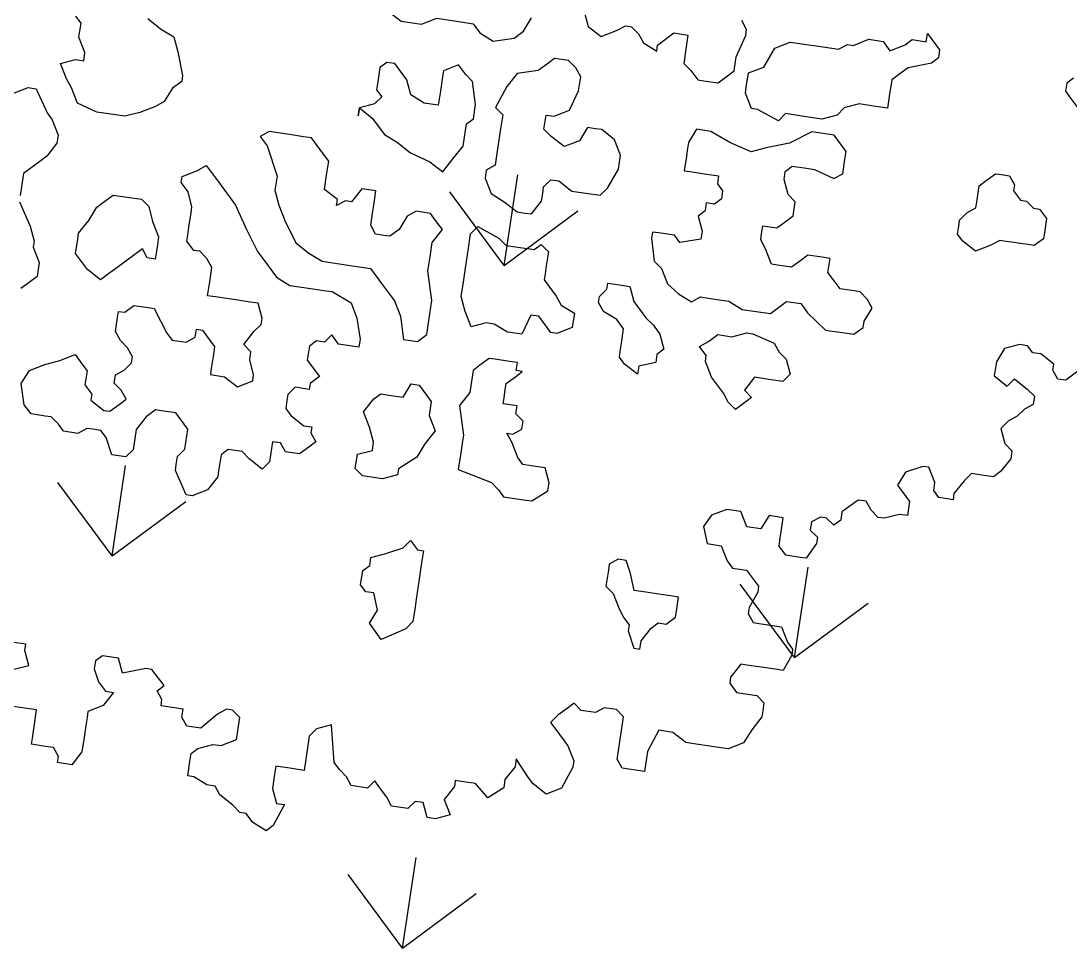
# Model space of a CAD drawing. Header units: millimetres. Extents: x 338 to 506, y 179 to 335.
# Drawn here: x 369.882 to 374.255, y 226.061 to 229.921 of the extents above; entities that cross this region are included whole.
import ezdxf

# ---------------------------------------------------------------- set-up
doc = ezdxf.new("R2010")
doc.units = ezdxf.units.MM
for name, color, linetype in [('ANDEN', 251, 'Continuous'), ('ARBOL-TOP', 3, 'Continuous'), ('MUROS', 32, 'Continuous')]:
    doc.layers.add(name, color=color, linetype=linetype)

# ---------------------------------------------------------------- blocks, each defined once
blk = doc.blocks.new('*X961')
at = {"color": 0}
for p, q in [((42.097, 122.0172), (42.3665, 122.2867)), ((42.097, 122.0172), (42.3665, 121.7478)), ((42.097, 122.0172), (42.478, 122.0172)), ((40.6602, 120.5804), (40.9296, 120.8498)), ((43.5339, 120.5804), (43.8033, 120.8498)), ((40.6602, 120.5804), (40.9296, 120.311)), ((40.6602, 120.5804), (41.0412, 120.5804)), ((43.5339, 120.5804), (43.8033, 120.311)), ((43.5339, 120.5804), (43.9149, 120.5804)), ((42.097, 119.1436), (42.3665, 119.413)), ((42.097, 119.1436), (42.3665, 118.8742)), ((42.097, 119.1436), (42.478, 119.1436))]:
    blk.add_line(p, q, dxfattribs=at)
blk = doc.blocks.new('ARBOLITO')
at = {"linetype": 'ByBlock'}
for points in [[(463.2811, 69.0924), (463.2749, 69.0862), (463.2749, 69.0779), (463.2811, 69.0717), (463.2894, 69.0633)], [(463.333, 68.8015), (463.3185, 68.787), (463.3102, 68.787), (463.3039, 68.7953), (463.3039, 68.8015), (463.2894, 68.8098), (463.2811, 68.8098), (463.2749, 68.8161), (463.2665, 68.8161), (463.252, 68.8098), (463.2458, 68.7953), (463.2458, 68.7808), (463.2603, 68.7724), (463.2665, 68.7808), (463.2811, 68.7724), (463.2894, 68.7662), (463.2894, 68.7579), (463.2811, 68.7517), (463.2749, 68.7434), (463.2665, 68.7371), (463.2603, 68.7288), (463.2665, 68.7143), (463.2749, 68.708), (463.2749, 68.6997), (463.2665, 68.6852), (463.2603, 68.6789), (463.2458, 68.6789), (463.2375, 68.6789), (463.2312, 68.6706), (463.2229, 68.6561), (463.2229, 68.6498), (463.2167, 68.6498), (463.2084, 68.6498), (463.2021, 68.6561), (463.2021, 68.6644), (463.1938, 68.6789), (463.1876, 68.6789), (463.171, 68.6706), (463.1647, 68.6561), (463.1793, 68.6415), (463.1793, 68.627), (463.171, 68.627), (463.1564, 68.6208), (463.1502, 68.6208), (463.1419, 68.627), (463.1356, 68.6353), (463.1273, 68.6353), (463.1128, 68.6208), (463.1128, 68.6124), (463.1065, 68.6062), (463.0982, 68.6124), (463.092, 68.6124), (463.0837, 68.6062), (463.0837, 68.5979), (463.092, 68.5917), (463.092, 68.5854), (463.0837, 68.5688), (463.0775, 68.5688), (463.0629, 68.5688), (463.0546, 68.5771), (463.0546, 68.5854), (463.0546, 68.5917), (463.0546, 68.6062), (463.0401, 68.6062), (463.0338, 68.5917), (463.0193, 68.5917), (463.011, 68.6062), (462.9964, 68.6062), (462.9819, 68.5979), (462.9756, 68.5854), (462.9819, 68.5688), (462.9902, 68.5688), (462.9964, 68.5688), (463.0047, 68.5543), (463.011, 68.548), (463.0255, 68.548), (463.0338, 68.5397), (463.0401, 68.5335), (463.0401, 68.5273), (463.0338, 68.5106), (463.0338, 68.5044), (463.0401, 68.4961), (463.0484, 68.4961), (463.0691, 68.4961), (463.0775, 68.4815), (463.0837, 68.4753), (463.0837, 68.4691), (463.0775, 68.4524), (463.0691, 68.4524), (463.0546, 68.4524), (463.0401, 68.4524), (463.0338, 68.4524), (463.0255, 68.4379), (463.0255, 68.4317), (463.0338, 68.4234), (463.0546, 68.4234), (463.0629, 68.4171), (463.0629, 68.4088), (463.0629, 68.4026), (463.0546, 68.388), (463.0484, 68.3735), (463.0338, 68.3652), (463.0193, 68.3652), (462.9964, 68.3652), (462.9902, 68.3652), (462.9756, 68.3735), (462.9673, 68.3735), (462.9611, 68.3735), (462.9528, 68.3506), (462.9528, 68.3299), (462.9299, 68.3299), (462.9237, 68.3382), (462.9237, 68.3444), (462.9237, 68.3589), (462.9237, 68.3652), (462.9237, 68.3818), (462.9154, 68.388), (462.9029, 68.388), (462.8946, 68.3818), (462.8801, 68.3818), (462.8717, 68.388), (462.8655, 68.3818), (462.8572, 68.3735), (462.851, 68.3652), (462.8572, 68.3589), (462.8717, 68.3444), (462.8801, 68.3299), (462.8801, 68.3236), (462.8717, 68.3008), (462.8572, 68.2925), (462.8427, 68.3008), (462.8364, 68.307), (462.8219, 68.3236), (462.8219, 68.3153), (462.8136, 68.3008), (462.8136, 68.2925), (462.799, 68.28), (462.7845, 68.2925), (462.7699, 68.2925), (462.7637, 68.2925), (462.7637, 68.2862), (462.7554, 68.2717), (462.7637, 68.2571), (462.7491, 68.2509), (462.7408, 68.2509), (462.7346, 68.2654), (462.7263, 68.2654), (462.7201, 68.2571), (462.7034, 68.2571), (462.6972, 68.2654), (462.691, 68.2717), (462.6827, 68.28), (462.6764, 68.2717), (462.6598, 68.2717), (462.6536, 68.28), (462.6453, 68.2862), (462.639, 68.2925), (462.6307, 68.3299), (462.6162, 68.3236), (462.6099, 68.3153), (462.6099, 68.3008), (462.6099, 68.28), (462.5954, 68.28), (462.5808, 68.28), (462.5808, 68.2717), (462.5808, 68.2571), (462.5871, 68.2426), (462.5954, 68.2426), (462.5871, 68.2197), (462.5808, 68.2135), (462.5663, 68.2197), (462.558, 68.228), (462.5517, 68.228), (462.5434, 68.2343), (462.5289, 68.2426), (462.5227, 68.2509), (462.5143, 68.2509), (462.4998, 68.2571), (462.4936, 68.2571), (462.4936, 68.2717), (462.4936, 68.28), (462.4998, 68.2862), (462.5143, 68.2925), (462.5227, 68.2925), (462.5372, 68.3008), (462.5372, 68.3236), (462.5289, 68.3299), (462.5227, 68.3299), (462.5143, 68.3236), (462.4998, 68.307), (462.4853, 68.307), (462.479, 68.3153), (462.479, 68.3236), (462.4562, 68.3236), (462.4562, 68.3299), (462.4499, 68.3382), (462.4562, 68.3444), (462.4416, 68.3589), (462.4354, 68.3589), (462.4125, 68.3506), (462.4063, 68.3652), (462.3897, 68.3652), (462.3834, 68.3589), (462.3834, 68.3506), (462.3897, 68.3382), (462.398, 68.3299), (462.4063, 68.3299), (462.398, 68.3153), (462.3834, 68.307), (462.3834, 68.3008), (462.3834, 68.2925), (462.3834, 68.28), (462.3834, 68.2654), (462.3751, 68.2509), (462.3606, 68.2509), (462.3606, 68.2571), (462.3543, 68.2654), (462.346, 68.2654), (462.3315, 68.2654), (462.3315, 68.2717), (462.3315, 68.2862), (462.3315, 68.3008), (462.3169, 68.3008), (462.3024, 68.3008)], [(462.3024, 68.3382), (462.3169, 68.3444), (462.3107, 68.3589), (462.3107, 68.3652), (462.2962, 68.3652)], [(463.2811, 69.0924), (463.2749, 69.0862), (463.2749, 69.0779), (463.2811, 69.0717), (463.2894, 69.0633)], [(463.333, 68.8015), (463.3185, 68.787), (463.3102, 68.787), (463.3039, 68.7953), (463.3039, 68.8015), (463.2894, 68.8098), (463.2811, 68.8098), (463.2749, 68.8161), (463.2665, 68.8161), (463.252, 68.8098), (463.2458, 68.7953), (463.2458, 68.7808), (463.2603, 68.7724), (463.2665, 68.7808), (463.2811, 68.7724), (463.2894, 68.7662), (463.2894, 68.7579), (463.2811, 68.7517), (463.2749, 68.7434), (463.2665, 68.7371), (463.2603, 68.7288), (463.2665, 68.7143), (463.2749, 68.708), (463.2749, 68.6997), (463.2665, 68.6852), (463.2603, 68.6789), (463.2458, 68.6789), (463.2375, 68.6789), (463.2312, 68.6706), (463.2229, 68.6561), (463.2229, 68.6498), (463.2167, 68.6498), (463.2084, 68.6498), (463.2021, 68.6561), (463.2021, 68.6644), (463.1938, 68.6789), (463.1876, 68.6789), (463.171, 68.6706), (463.1647, 68.6561), (463.1793, 68.6415), (463.1793, 68.627), (463.171, 68.627), (463.1564, 68.6208), (463.1502, 68.6208), (463.1419, 68.627), (463.1356, 68.6353), (463.1273, 68.6353), (463.1128, 68.6208), (463.1128, 68.6124), (463.1065, 68.6062), (463.0982, 68.6124), (463.092, 68.6124), (463.0837, 68.6062), (463.0837, 68.5979), (463.092, 68.5917), (463.092, 68.5854), (463.0837, 68.5688), (463.0775, 68.5688), (463.0629, 68.5688), (463.0546, 68.5771), (463.0546, 68.5854), (463.0546, 68.5917), (463.0546, 68.6062), (463.0401, 68.6062), (463.0338, 68.5917), (463.0193, 68.5917), (463.011, 68.6062), (462.9964, 68.6062), (462.9819, 68.5979), (462.9756, 68.5854), (462.9819, 68.5688), (462.9902, 68.5688), (462.9964, 68.5688), (463.0047, 68.5543), (463.011, 68.548), (463.0255, 68.548), (463.0338, 68.5397), (463.0401, 68.5335), (463.0401, 68.5273), (463.0338, 68.5106), (463.0338, 68.5044), (463.0401, 68.4961), (463.0484, 68.4961), (463.0691, 68.4961), (463.0775, 68.4815), (463.0837, 68.4753), (463.0837, 68.4691), (463.0775, 68.4524), (463.0691, 68.4524), (463.0546, 68.4524), (463.0401, 68.4524), (463.0338, 68.4524), (463.0255, 68.4379), (463.0255, 68.4317), (463.0338, 68.4234), (463.0546, 68.4234), (463.0629, 68.4171), (463.0629, 68.4088), (463.0629, 68.4026), (463.0546, 68.388), (463.0484, 68.3735), (463.0338, 68.3652), (463.0193, 68.3652), (462.9964, 68.3652), (462.9902, 68.3652), (462.9756, 68.3735), (462.9673, 68.3735), (462.9611, 68.3735), (462.9528, 68.3506), (462.9528, 68.3299), (462.9299, 68.3299), (462.9237, 68.3382), (462.9237, 68.3444), (462.9237, 68.3589), (462.9237, 68.3652), (462.9237, 68.3818), (462.9154, 68.388), (462.9029, 68.388), (462.8946, 68.3818), (462.8801, 68.3818), (462.8717, 68.388), (462.8655, 68.3818), (462.8572, 68.3735), (462.851, 68.3652), (462.8572, 68.3589), (462.8717, 68.3444), (462.8801, 68.3299), (462.8801, 68.3236), (462.8717, 68.3008), (462.8572, 68.2925), (462.8427, 68.3008), (462.8364, 68.307), (462.8219, 68.3236), (462.8219, 68.3153), (462.8136, 68.3008), (462.8136, 68.2925), (462.799, 68.28), (462.7845, 68.2925), (462.7699, 68.2925), (462.7637, 68.2925), (462.7637, 68.2862), (462.7554, 68.2717), (462.7637, 68.2571), (462.7491, 68.2509), (462.7408, 68.2509), (462.7346, 68.2654), (462.7263, 68.2654), (462.7201, 68.2571), (462.7034, 68.2571), (462.6972, 68.2654), (462.691, 68.2717), (462.6827, 68.28), (462.6764, 68.2717), (462.6598, 68.2717), (462.6536, 68.28), (462.6453, 68.2862), (462.639, 68.2925), (462.6307, 68.3299), (462.6162, 68.3236), (462.6099, 68.3153), (462.6099, 68.3008), (462.6099, 68.28), (462.5954, 68.28), (462.5808, 68.28), (462.5808, 68.2717), (462.5808, 68.2571), (462.5871, 68.2426), (462.5954, 68.2426), (462.5871, 68.2197), (462.5808, 68.2135), (462.5663, 68.2197), (462.558, 68.228), (462.5517, 68.228), (462.5434, 68.2343), (462.5289, 68.2426), (462.5227, 68.2509), (462.5143, 68.2509), (462.4998, 68.2571), (462.4936, 68.2571), (462.4936, 68.2717), (462.4936, 68.28), (462.4998, 68.2862), (462.5143, 68.2925), (462.5227, 68.2925), (462.5372, 68.3008), (462.5372, 68.3236), (462.5289, 68.3299), (462.5227, 68.3299), (462.5143, 68.3236), (462.4998, 68.307), (462.4853, 68.307), (462.479, 68.3153), (462.479, 68.3236), (462.4562, 68.3236), (462.4562, 68.3299), (462.4499, 68.3382), (462.4562, 68.3444), (462.4416, 68.3589), (462.4354, 68.3589), (462.4125, 68.3506), (462.4063, 68.3652), (462.3897, 68.3652), (462.3834, 68.3589), (462.3834, 68.3506), (462.3897, 68.3382), (462.398, 68.3299), (462.4063, 68.3299), (462.398, 68.3153), (462.3834, 68.307), (462.3834, 68.3008), (462.3834, 68.2925), (462.3834, 68.28), (462.3834, 68.2654), (462.3751, 68.2509), (462.3606, 68.2509), (462.3606, 68.2571), (462.3543, 68.2654), (462.346, 68.2654), (462.3315, 68.2654), (462.3315, 68.2717), (462.3315, 68.2862), (462.3315, 68.3008), (462.3169, 68.3008), (462.3024, 68.3008)], [(462.3024, 68.3382), (462.3169, 68.3444), (462.3107, 68.3589), (462.3107, 68.3652), (462.2962, 68.3652)], [(462.5808, 69.0571), (462.5954, 69.0488), (462.6162, 69.0488), (462.6307, 69.0571), (462.6536, 69.0571), (462.6681, 69.0571), (462.6764, 69.0488), (462.691, 69.0426), (462.7117, 69.0488), (462.7201, 69.0571), (462.7263, 69.0717)], [(462.7782, 69.0862), (462.7845, 69.0717), (462.799, 69.0633), (462.8136, 69.0717), (462.8219, 69.0779), (462.8281, 69.0779), (462.8364, 69.0717), (462.8427, 69.0633), (462.8572, 69.0571), (462.8572, 69.0633), (462.8655, 69.0717), (462.8717, 69.0779), (462.8863, 69.0779), (462.8863, 69.0633), (462.8863, 69.0488), (462.8946, 69.0426), (462.9029, 69.0343), (462.9091, 69.0343), (462.9237, 69.0343), (462.9382, 69.0488), (462.9382, 69.0633), (462.9445, 69.0862), (462.9445, 69.0924), (462.9382, 69.1008)], [(462.5808, 69.0571), (462.5954, 69.0488), (462.6162, 69.0488), (462.6307, 69.0571), (462.6536, 69.0571), (462.6681, 69.0571), (462.6764, 69.0488), (462.691, 69.0426), (462.7117, 69.0488), (462.7201, 69.0571), (462.7263, 69.0717)], [(462.7782, 69.0862), (462.7845, 69.0717), (462.799, 69.0633), (462.8136, 69.0717), (462.8219, 69.0779), (462.8281, 69.0779), (462.8364, 69.0717), (462.8427, 69.0633), (462.8572, 69.0571), (462.8572, 69.0633), (462.8655, 69.0717), (462.8717, 69.0779), (462.8863, 69.0779), (462.8863, 69.0633), (462.8863, 69.0488), (462.8946, 69.0426), (462.9029, 69.0343), (462.9091, 69.0343), (462.9237, 69.0343), (462.9382, 69.0488), (462.9382, 69.0633), (462.9445, 69.0862), (462.9445, 69.0924), (462.9382, 69.1008)], [(462.9611, 69.0135), (462.9528, 69.028), (462.9528, 69.0343), (462.9528, 69.0488), (462.9673, 69.0571), (462.9756, 69.0779), (462.9902, 69.0862), (463.0047, 69.0862), (463.0193, 69.0862), (463.0401, 69.0862), (463.0484, 69.0924), (463.0546, 69.0924), (463.0691, 69.1008), (463.0837, 69.1008), (463.092, 69.0924), (463.1065, 69.1008), (463.1128, 69.107), (463.1273, 69.107), (463.1273, 69.1153), (463.1419, 69.1008), (463.1419, 69.0924), (463.1356, 69.0862), (463.1128, 69.0779), (463.1065, 69.0717), (463.0982, 69.0633), (463.0982, 69.0488), (463.0982, 69.0343), (463.0837, 69.0343), (463.0691, 69.0343), (463.0546, 69.028), (463.0484, 69.0197), (463.0338, 69.0135), (463.011, 69.0135), (462.9964, 69.0135), (462.9902, 69.0052), (462.9673, 69.0135), (462.9611, 69.0135), (462.9611, 69.0135)], [(462.9611, 69.0135), (462.9528, 69.028), (462.9528, 69.0343), (462.9528, 69.0488), (462.9673, 69.0571), (462.9756, 69.0779), (462.9902, 69.0862), (463.0047, 69.0862), (463.0193, 69.0862), (463.0401, 69.0862), (463.0484, 69.0924), (463.0546, 69.0924), (463.0691, 69.1008), (463.0837, 69.1008), (463.092, 69.0924), (463.1065, 69.1008), (463.1128, 69.107), (463.1273, 69.107), (463.1273, 69.1153), (463.1419, 69.1008), (463.1419, 69.0924), (463.1356, 69.0862), (463.1128, 69.0779), (463.1065, 69.0717), (463.0982, 69.0633), (463.0982, 69.0488), (463.0982, 69.0343), (463.0837, 69.0343), (463.0691, 69.0343), (463.0546, 69.028), (463.0484, 69.0197), (463.0338, 69.0135), (463.011, 69.0135), (462.9964, 69.0135), (462.9902, 69.0052), (462.9673, 69.0135), (462.9611, 69.0135)], [(462.2733, 68.9324), (462.2671, 68.9408), (462.2588, 68.9553), (462.2733, 68.9615), (462.2816, 68.9615), (462.2816, 68.9698), (462.2733, 68.9844), (462.2733, 68.9906), (462.2733, 68.9989), (462.2671, 69.0052)], [(462.3398, 69.0135), (462.3543, 69.0052), (462.3689, 68.9989), (462.3751, 68.9844), (462.3834, 68.9615), (462.3834, 68.9553), (462.3751, 68.947), (462.3689, 68.9324), (462.3606, 68.9262), (462.346, 68.9179), (462.3315, 68.9117), (462.3024, 68.9117), (462.2816, 68.9179), (462.2733, 68.9324), (462.2733, 68.9324)], [(462.2733, 68.9324), (462.2671, 68.9408), (462.2588, 68.9553), (462.2733, 68.9615), (462.2816, 68.9615), (462.2816, 68.9698), (462.2733, 68.9844), (462.2733, 68.9906), (462.2733, 68.9989), (462.2671, 69.0052)], [(462.3398, 69.0135), (462.3543, 69.0052), (462.3689, 68.9989), (462.3751, 68.9844), (462.3834, 68.9615), (462.3834, 68.9553), (462.3751, 68.947), (462.3689, 68.9324), (462.3606, 68.9262), (462.346, 68.9179), (462.3315, 68.9117), (462.3024, 68.9117), (462.2816, 68.9179), (462.2733, 68.9324)], [(462.7034, 68.9034), (462.7117, 68.8888), (462.7263, 68.8826), (462.7408, 68.8743), (462.7491, 68.8743), (462.7554, 68.8743), (462.7637, 68.8888), (462.7637, 68.8971), (462.7637, 68.9034), (462.7699, 68.9117), (462.7782, 68.9117), (462.7928, 68.9034), (462.8073, 68.9034), (462.8219, 68.9034), (462.8281, 68.9117), (462.8364, 68.9324), (462.8364, 68.947), (462.8281, 68.9615), (462.8136, 68.9698), (462.8073, 68.9698), (462.799, 68.9698), (462.7928, 68.9553), (462.7782, 68.947), (462.7637, 68.9553), (462.7554, 68.9615), (462.7554, 68.9761), (462.7637, 68.9761), (462.7782, 68.9844), (462.7845, 69.0052), (462.7845, 69.0197), (462.7782, 69.028), (462.7699, 69.0343), (462.7554, 69.0343), (462.7491, 69.028), (462.7408, 69.0197), (462.7201, 69.0135), (462.7117, 68.9989), (462.7034, 68.9761), (462.7117, 68.9698), (462.7117, 68.9553), (462.7117, 68.9324), (462.7117, 68.9179), (462.7034, 68.9117), (462.7034, 68.9034), (462.7034, 68.9034)], [(462.7034, 68.9034), (462.7117, 68.8888), (462.7263, 68.8826), (462.7408, 68.8743), (462.7491, 68.8743), (462.7554, 68.8743), (462.7637, 68.8888), (462.7637, 68.8971), (462.7637, 68.9034), (462.7699, 68.9117), (462.7782, 68.9117), (462.7928, 68.9034), (462.8073, 68.9034), (462.8219, 68.9034), (462.8281, 68.9117), (462.8364, 68.9324), (462.8364, 68.947), (462.8281, 68.9615), (462.8136, 68.9698), (462.8073, 68.9698), (462.799, 68.9698), (462.7928, 68.9553), (462.7782, 68.947), (462.7637, 68.9553), (462.7554, 68.9615), (462.7554, 68.9761), (462.7637, 68.9761), (462.7782, 68.9844), (462.7845, 69.0052), (462.7845, 69.0197), (462.7782, 69.028), (462.7699, 69.0343), (462.7554, 69.0343), (462.7491, 69.028), (462.7408, 69.0197), (462.7201, 69.0135), (462.7117, 68.9989), (462.7034, 68.9761), (462.7117, 68.9698), (462.7117, 68.9553), (462.7117, 68.9324), (462.7117, 68.9179), (462.7034, 68.9117), (462.7034, 68.9034)], [(462.5663, 68.9553), (462.5808, 68.947), (462.5954, 68.9324), (462.6099, 68.9262), (462.6245, 68.9179), (462.6453, 68.9117), (462.6598, 68.9034), (462.6681, 68.9179), (462.6764, 68.9324), (462.6764, 68.9553), (462.6827, 68.9615), (462.6827, 68.9761), (462.6764, 68.9989), (462.6681, 69.0052), (462.6598, 69.0135), (462.6453, 69.0052), (462.6453, 68.9989), (462.6453, 68.9844), (462.6453, 68.9698), (462.6307, 68.9698), (462.6162, 68.9761), (462.6099, 68.9906), (462.5954, 69.0052), (462.5871, 69.0052), (462.5808, 68.9989), (462.5808, 68.9844), (462.5808, 68.9761), (462.5871, 68.9698), (462.5808, 68.9615), (462.5663, 68.9553), (462.5663, 68.947), (462.5663, 68.9553), (462.5663, 68.9553)], [(462.5663, 68.9553), (462.5808, 68.947), (462.5954, 68.9324), (462.6099, 68.9262), (462.6245, 68.9179), (462.6453, 68.9117), (462.6598, 68.9034), (462.6681, 68.9179), (462.6764, 68.9324), (462.6764, 68.9553), (462.6827, 68.9615), (462.6827, 68.9761), (462.6764, 68.9989), (462.6681, 69.0052), (462.6598, 69.0135), (462.6453, 69.0052), (462.6453, 68.9989), (462.6453, 68.9844), (462.6453, 68.9698), (462.6307, 68.9698), (462.6162, 68.9761), (462.6099, 68.9906), (462.5954, 69.0052), (462.5871, 69.0052), (462.5808, 68.9989), (462.5808, 68.9844), (462.5808, 68.9761), (462.5871, 68.9698), (462.5808, 68.9615), (462.5663, 68.9553), (462.5663, 68.947), (462.5663, 68.9553)], [(462.9091, 68.868), (462.9029, 68.8743), (462.8863, 68.8743), (462.8801, 68.8743), (462.8801, 68.868), (462.8863, 68.8452), (462.8946, 68.8389), (462.9029, 68.8244), (462.9154, 68.8161), (462.9299, 68.8098), (462.9382, 68.8161), (462.9528, 68.8161), (462.9673, 68.8161), (462.9819, 68.8098), (462.9964, 68.8098), (463.011, 68.8098), (463.0255, 68.8244), (463.0401, 68.8244), (463.0484, 68.8161), (463.0691, 68.8015), (463.0837, 68.8015), (463.0982, 68.8015), (463.1065, 68.8098), (463.1065, 68.8161), (463.1128, 68.8306), (463.1065, 68.8389), (463.0982, 68.8452), (463.092, 68.8452), (463.0775, 68.8452), (463.0691, 68.8535), (463.0629, 68.8597), (463.0629, 68.8743), (463.0546, 68.8743), (463.0401, 68.8743), (463.0338, 68.868), (463.0255, 68.8597), (463.011, 68.8597), (463.0047, 68.8597), (462.9964, 68.8743), (462.9902, 68.8826), (462.9902, 68.8888), (462.9902, 68.8971), (463.0047, 68.8971), (463.011, 68.9034), (463.0193, 68.9117), (463.0193, 68.9262), (463.011, 68.9324), (463.0047, 68.947), (463.0047, 68.9553), (463.011, 68.9615), (463.0255, 68.9615), (463.0338, 68.9615), (463.0546, 68.9553), (463.0629, 68.9615), (463.0629, 68.9761), (463.0629, 68.9844), (463.0484, 68.9989), (463.0255, 68.9989), (463.0047, 68.9844), (462.9819, 68.9761), (462.9673, 68.9698), (462.9445, 68.9761), (462.9237, 68.9844), (462.9091, 68.9844), (462.9029, 68.9698), (462.9029, 68.9615), (462.9029, 68.9553), (462.9029, 68.9408), (462.9091, 68.9408), (462.9237, 68.9408), (462.9382, 68.9408), (462.9382, 68.9324), (462.9445, 68.9262), (462.9445, 68.9179), (462.9382, 68.9117), (462.9299, 68.9117), (462.9299, 68.9034), (462.9237, 68.8971), (462.9299, 68.8826), (462.9299, 68.8743), (462.9091, 68.868), (462.9091, 68.868)], [(462.9091, 68.868), (462.9029, 68.8743), (462.8863, 68.8743), (462.8801, 68.8743), (462.8801, 68.868), (462.8863, 68.8452), (462.8946, 68.8389), (462.9029, 68.8244), (462.9154, 68.8161), (462.9299, 68.8098), (462.9382, 68.8161), (462.9528, 68.8161), (462.9673, 68.8161), (462.9819, 68.8098), (462.9964, 68.8098), (463.011, 68.8098), (463.0255, 68.8244), (463.0401, 68.8244), (463.0484, 68.8161), (463.0691, 68.8015), (463.0837, 68.8015), (463.0982, 68.8015), (463.1065, 68.8098), (463.1065, 68.8161), (463.1128, 68.8306), (463.1065, 68.8389), (463.0982, 68.8452), (463.092, 68.8452), (463.0775, 68.8452), (463.0691, 68.8535), (463.0629, 68.8597), (463.0629, 68.8743), (463.0546, 68.8743), (463.0401, 68.8743), (463.0338, 68.868), (463.0255, 68.8597), (463.011, 68.8597), (463.0047, 68.8597), (462.9964, 68.8743), (462.9902, 68.8826), (462.9902, 68.8888), (462.9902, 68.8971), (463.0047, 68.8971), (463.011, 68.9034), (463.0193, 68.9117), (463.0193, 68.9262), (463.011, 68.9324), (463.0047, 68.947), (463.0047, 68.9553), (463.011, 68.9615), (463.0255, 68.9615), (463.0338, 68.9615), (463.0546, 68.9553), (463.0629, 68.9615), (463.0629, 68.9761), (463.0629, 68.9844), (463.0484, 68.9989), (463.0255, 68.9989), (463.0047, 68.9844), (462.9819, 68.9761), (462.9673, 68.9698), (462.9445, 68.9761), (462.9237, 68.9844), (462.9091, 68.9844), (462.9029, 68.9698), (462.9029, 68.9615), (462.9029, 68.9553), (462.9029, 68.9408), (462.9091, 68.9408), (462.9237, 68.9408), (462.9382, 68.9408), (462.9382, 68.9324), (462.9445, 68.9262), (462.9445, 68.9179), (462.9382, 68.9117), (462.9299, 68.9117), (462.9299, 68.9034), (462.9237, 68.8971), (462.9299, 68.8826), (462.9299, 68.8743), (462.9091, 68.868)], [(463.2375, 68.9179), (463.2312, 68.9179), (463.2229, 68.9117), (463.2084, 68.9034), (463.1938, 68.9117), (463.1876, 68.9179), (463.1876, 68.9262), (463.1876, 68.9324), (463.1938, 68.9408), (463.2021, 68.947), (463.2021, 68.9553), (463.2021, 68.9698), (463.2084, 68.9761), (463.2167, 68.9844), (463.2229, 68.9844), (463.2312, 68.9844), (463.2375, 68.9761), (463.2375, 68.9698), (463.2458, 68.9615), (463.252, 68.9615), (463.2603, 68.9553), (463.2665, 68.9553), (463.2749, 68.947), (463.2749, 68.9324), (463.2749, 68.9262), (463.2665, 68.9179), (463.2603, 68.9179), (463.252, 68.9179), (463.2458, 68.9179), (463.2375, 68.9179), (463.2375, 68.9179)], [(463.2375, 68.9179), (463.2312, 68.9179), (463.2229, 68.9117), (463.2084, 68.9034), (463.1938, 68.9117), (463.1876, 68.9179), (463.1876, 68.9262), (463.1876, 68.9324), (463.1938, 68.9408), (463.2021, 68.947), (463.2021, 68.9553), (463.2021, 68.9698), (463.2084, 68.9761), (463.2167, 68.9844), (463.2229, 68.9844), (463.2312, 68.9844), (463.2375, 68.9761), (463.2375, 68.9698), (463.2458, 68.9615), (463.252, 68.9615), (463.2603, 68.9553), (463.2665, 68.9553), (463.2749, 68.947), (463.2749, 68.9324), (463.2749, 68.9262), (463.2665, 68.9179), (463.2603, 68.9179), (463.252, 68.9179), (463.2458, 68.9179), (463.2375, 68.9179)], [(462.2151, 68.9179), (462.2297, 68.9262), (462.238, 68.9262), (462.2525, 68.9034), (462.2588, 68.8971), (462.2671, 68.8826), (462.2671, 68.8743), (462.2588, 68.8597), (462.2525, 68.8535), (462.238, 68.8389), (462.238, 68.8161)], [(462.238, 68.8098), (462.2525, 68.787), (462.2588, 68.7724), (462.2588, 68.7662), (462.2671, 68.7517), (462.2671, 68.7371), (462.2588, 68.7288), (462.2525, 68.7226)], [(462.2151, 68.9179), (462.2297, 68.9262), (462.238, 68.9262), (462.2525, 68.9034), (462.2588, 68.8971), (462.2671, 68.8826), (462.2671, 68.8743), (462.2588, 68.8597), (462.2525, 68.8535), (462.238, 68.8389), (462.238, 68.8161)], [(462.238, 68.8098), (462.2525, 68.787), (462.2588, 68.7724), (462.2588, 68.7662), (462.2671, 68.7517), (462.2671, 68.7371), (462.2588, 68.7288), (462.2525, 68.7226)], [(462.4707, 68.9117), (462.479, 68.9034), (462.4936, 68.8743), (462.4936, 68.8597), (462.4998, 68.8452), (462.5081, 68.8306), (462.5227, 68.8098), (462.5372, 68.8015), (462.5517, 68.7953), (462.5808, 68.7953), (462.6016, 68.7953), (462.6162, 68.7808), (462.6307, 68.7662), (462.639, 68.7517), (462.6453, 68.7288), (462.6598, 68.7288), (462.6681, 68.7371), (462.6681, 68.7517), (462.6681, 68.7724), (462.6598, 68.8015), (462.6598, 68.8161), (462.6598, 68.8306), (462.6681, 68.8452), (462.6598, 68.8535), (462.6536, 68.8597), (462.6453, 68.8597), (462.639, 68.8597), (462.6307, 68.8535), (462.6245, 68.8389), (462.6162, 68.8306), (462.6099, 68.8306), (462.6016, 68.8306), (462.5954, 68.8389), (462.5954, 68.8535), (462.5954, 68.8597), (462.5954, 68.8743), (462.5808, 68.8743), (462.5725, 68.8597), (462.5663, 68.8597), (462.558, 68.8535), (462.558, 68.8597), (462.5434, 68.868), (462.5434, 68.8826), (462.5434, 68.8971), (462.5372, 68.9034), (462.5227, 68.9179), (462.5143, 68.9179), (462.4998, 68.9179), (462.479, 68.9179), (462.4707, 68.9117), (462.4707, 68.9117)], [(462.4707, 68.9117), (462.479, 68.9034), (462.4936, 68.8743), (462.4936, 68.8597), (462.4998, 68.8452), (462.5081, 68.8306), (462.5227, 68.8098), (462.5372, 68.8015), (462.5517, 68.7953), (462.5808, 68.7953), (462.6016, 68.7953), (462.6162, 68.7808), (462.6307, 68.7662), (462.639, 68.7517), (462.6453, 68.7288), (462.6598, 68.7288), (462.6681, 68.7371), (462.6681, 68.7517), (462.6681, 68.7724), (462.6598, 68.8015), (462.6598, 68.8161), (462.6598, 68.8306), (462.6681, 68.8452), (462.6598, 68.8535), (462.6536, 68.8597), (462.6453, 68.8597), (462.639, 68.8597), (462.6307, 68.8535), (462.6245, 68.8389), (462.6162, 68.8306), (462.6099, 68.8306), (462.6016, 68.8306), (462.5954, 68.8389), (462.5954, 68.8535), (462.5954, 68.8597), (462.5954, 68.8743), (462.5808, 68.8743), (462.5725, 68.8597), (462.5663, 68.8597), (462.558, 68.8535), (462.558, 68.8597), (462.5434, 68.868), (462.5434, 68.8826), (462.5434, 68.8971), (462.5372, 68.9034), (462.5227, 68.9179), (462.5143, 68.9179), (462.4998, 68.9179), (462.479, 68.9179), (462.4707, 68.9117)], [(462.2671, 68.627), (462.2733, 68.6415), (462.2879, 68.6498), (462.3024, 68.6561), (462.3169, 68.6644), (462.3253, 68.6561), (462.3315, 68.6498), (462.3315, 68.6353), (462.3398, 68.627), (462.3398, 68.6208), (462.3543, 68.6124), (462.3606, 68.6124), (462.3689, 68.6208), (462.3751, 68.627), (462.3689, 68.6353), (462.3606, 68.6415), (462.3606, 68.6498), (462.3689, 68.6561), (462.3751, 68.6644), (462.3751, 68.6706), (462.3689, 68.6789), (462.3606, 68.6852), (462.3543, 68.6935), (462.3543, 68.708), (462.3543, 68.7143), (462.3606, 68.7143), (462.3689, 68.7226), (462.3834, 68.7226), (462.3897, 68.7226), (462.4063, 68.6997), (462.4125, 68.6935), (462.4271, 68.6935), (462.4354, 68.6997), (462.4354, 68.708), (462.4416, 68.708), (462.4499, 68.6997), (462.4562, 68.6935), (462.4562, 68.6852), (462.4562, 68.6706), (462.4562, 68.6644), (462.4707, 68.6644), (462.4853, 68.6561), (462.4998, 68.6644), (462.4998, 68.6706), (462.4936, 68.6852), (462.4936, 68.6935), (462.4853, 68.6997), (462.4936, 68.7143), (462.4998, 68.7226), (462.4998, 68.7288), (462.4936, 68.7434), (462.4853, 68.7434), (462.4707, 68.7434), (462.4499, 68.7434), (462.4416, 68.7434), (462.4416, 68.7517), (462.4416, 68.7579), (462.4416, 68.7724), (462.4354, 68.7808), (462.4271, 68.787), (462.4208, 68.787), (462.4125, 68.7953), (462.4125, 68.8015), (462.4125, 68.8098), (462.4125, 68.8244), (462.4125, 68.8306), (462.4063, 68.8452), (462.398, 68.8535), (462.398, 68.8597), (462.4125, 68.868), (462.4208, 68.8743), (462.4271, 68.868), (462.4354, 68.8597), (462.4562, 68.8389), (462.4707, 68.8161), (462.4853, 68.7953), (462.4936, 68.787), (462.5081, 68.7724), (462.5227, 68.7662), (462.5372, 68.7662), (462.558, 68.7662), (462.5663, 68.7662), (462.5871, 68.7579), (462.5954, 68.7434), (462.6016, 68.7226), (462.6016, 68.7143), (462.5808, 68.7143), (462.5725, 68.7226), (462.5663, 68.7143), (462.558, 68.7143), (462.5517, 68.708), (462.5517, 68.6935), (462.5663, 68.6789), (462.558, 68.6706), (462.558, 68.6644), (462.5434, 68.6644), (462.5372, 68.6561), (462.5372, 68.6498), (462.5372, 68.6415), (462.5434, 68.6353), (462.558, 68.627), (462.5663, 68.627), (462.5663, 68.6208), (462.5725, 68.6124), (462.5663, 68.6062), (462.558, 68.5979), (462.5434, 68.5979), (462.5372, 68.6062), (462.5289, 68.6062), (462.5289, 68.5854), (462.5227, 68.5771), (462.5081, 68.5854), (462.4998, 68.5917), (462.4853, 68.5917), (462.479, 68.5854), (462.479, 68.5688), (462.479, 68.5626), (462.4707, 68.548), (462.4562, 68.5397), (462.4499, 68.5397), (462.4354, 68.5626), (462.4354, 68.5688), (462.4354, 68.5771), (462.4416, 68.5854), (462.4416, 68.6062), (462.4271, 68.6208), (462.4125, 68.6208), (462.4063, 68.6208), (462.398, 68.6124), (462.3897, 68.5979), (462.3897, 68.5771), (462.3834, 68.5688), (462.3689, 68.5688), (462.3606, 68.5854), (462.3543, 68.5917), (462.346, 68.5917), (462.3398, 68.5917), (462.3315, 68.5854), (462.3169, 68.5854), (462.3107, 68.5917), (462.3024, 68.5979), (462.2962, 68.5979), (462.2816, 68.5979), (462.2733, 68.6062), (462.2671, 68.627), (462.2671, 68.627)], [(462.2671, 68.627), (462.2733, 68.6415), (462.2879, 68.6498), (462.3024, 68.6561), (462.3169, 68.6644), (462.3253, 68.6561), (462.3315, 68.6498), (462.3315, 68.6353), (462.3398, 68.627), (462.3398, 68.6208), (462.3543, 68.6124), (462.3606, 68.6124), (462.3689, 68.6208), (462.3751, 68.627), (462.3689, 68.6353), (462.3606, 68.6415), (462.3606, 68.6498), (462.3689, 68.6561), (462.3751, 68.6644), (462.3751, 68.6706), (462.3689, 68.6789), (462.3606, 68.6852), (462.3543, 68.6935), (462.3543, 68.708), (462.3543, 68.7143), (462.3606, 68.7143), (462.3689, 68.7226), (462.3834, 68.7226), (462.3897, 68.7226), (462.4063, 68.6997), (462.4125, 68.6935), (462.4271, 68.6935), (462.4354, 68.6997), (462.4354, 68.708), (462.4416, 68.708), (462.4499, 68.6997), (462.4562, 68.6935), (462.4562, 68.6852), (462.4562, 68.6706), (462.4562, 68.6644), (462.4707, 68.6644), (462.4853, 68.6561), (462.4998, 68.6644), (462.4998, 68.6706), (462.4936, 68.6852), (462.4936, 68.6935), (462.4853, 68.6997), (462.4936, 68.7143), (462.4998, 68.7226), (462.4998, 68.7288), (462.4936, 68.7434), (462.4853, 68.7434), (462.4707, 68.7434), (462.4499, 68.7434), (462.4416, 68.7434), (462.4416, 68.7517), (462.4416, 68.7579), (462.4416, 68.7724), (462.4354, 68.7808), (462.4271, 68.787), (462.4208, 68.787), (462.4125, 68.7953), (462.4125, 68.8015), (462.4125, 68.8098), (462.4125, 68.8244), (462.4125, 68.8306), (462.4063, 68.8452), (462.398, 68.8535), (462.398, 68.8597), (462.4125, 68.868), (462.4208, 68.8743), (462.4271, 68.868), (462.4354, 68.8597), (462.4562, 68.8389), (462.4707, 68.8161), (462.4853, 68.7953), (462.4936, 68.787), (462.5081, 68.7724), (462.5227, 68.7662), (462.5372, 68.7662), (462.558, 68.7662), (462.5663, 68.7662), (462.5871, 68.7579), (462.5954, 68.7434), (462.6016, 68.7226), (462.6016, 68.7143), (462.5808, 68.7143), (462.5725, 68.7226), (462.5663, 68.7143), (462.558, 68.7143), (462.5517, 68.708), (462.5517, 68.6935), (462.5663, 68.6789), (462.558, 68.6706), (462.558, 68.6644), (462.5434, 68.6644), (462.5372, 68.6561), (462.5372, 68.6498), (462.5372, 68.6415), (462.5434, 68.6353), (462.558, 68.627), (462.5663, 68.627), (462.5663, 68.6208), (462.5725, 68.6124), (462.5663, 68.6062), (462.558, 68.5979), (462.5434, 68.5979), (462.5372, 68.6062), (462.5289, 68.6062), (462.5289, 68.5854), (462.5227, 68.5771), (462.5081, 68.5854), (462.4998, 68.5917), (462.4853, 68.5917), (462.479, 68.5854), (462.479, 68.5688), (462.479, 68.5626), (462.4707, 68.548), (462.4562, 68.5397), (462.4499, 68.5397), (462.4354, 68.5626), (462.4354, 68.5688), (462.4354, 68.5771), (462.4416, 68.5854), (462.4416, 68.6062), (462.4271, 68.6208), (462.4125, 68.6208), (462.4063, 68.6208), (462.398, 68.6124), (462.3897, 68.5979), (462.3897, 68.5771), (462.3834, 68.5688), (462.3689, 68.5688), (462.3606, 68.5854), (462.3543, 68.5917), (462.346, 68.5917), (462.3398, 68.5917), (462.3315, 68.5854), (462.3169, 68.5854), (462.3107, 68.5917), (462.3024, 68.5979), (462.2962, 68.5979), (462.2816, 68.5979), (462.2733, 68.6062), (462.2671, 68.627)], [(462.7034, 68.7662), (462.6972, 68.7808), (462.6972, 68.7953), (462.6972, 68.8098), (462.6972, 68.8306), (462.6972, 68.8452), (462.7034, 68.8535), (462.7263, 68.8452), (462.7346, 68.8389), (462.7491, 68.8389), (462.7637, 68.8389), (462.7699, 68.8452), (462.7782, 68.8389), (462.7782, 68.8244), (462.7782, 68.8161), (462.7782, 68.8098), (462.7928, 68.7953), (462.799, 68.787), (462.8136, 68.7808), (462.8136, 68.7662), (462.799, 68.7579), (462.7928, 68.7579), (462.7782, 68.7724), (462.7699, 68.7724), (462.7637, 68.7517), (462.7491, 68.7517), (462.7346, 68.7579), (462.7263, 68.7579), (462.7117, 68.7517), (462.7034, 68.7662), (462.7034, 68.7662)], [(462.7034, 68.7662), (462.6972, 68.7808), (462.6972, 68.7953), (462.6972, 68.8098), (462.6972, 68.8306), (462.6972, 68.8452), (462.7034, 68.8535), (462.7263, 68.8452), (462.7346, 68.8389), (462.7491, 68.8389), (462.7637, 68.8389), (462.7699, 68.8452), (462.7782, 68.8389), (462.7782, 68.8244), (462.7782, 68.8161), (462.7782, 68.8098), (462.7928, 68.7953), (462.799, 68.787), (462.8136, 68.7808), (462.8136, 68.7662), (462.799, 68.7579), (462.7928, 68.7579), (462.7782, 68.7724), (462.7699, 68.7724), (462.7637, 68.7517), (462.7491, 68.7517), (462.7346, 68.7579), (462.7263, 68.7579), (462.7117, 68.7517), (462.7034, 68.7662)], [(462.346, 68.7579), (462.3398, 68.7517), (462.3315, 68.7434), (462.3169, 68.7517), (462.3024, 68.7662), (462.3024, 68.7808), (462.3024, 68.787), (462.3107, 68.8015), (462.3169, 68.8161), (462.3253, 68.8244), (462.3315, 68.8306), (462.346, 68.8306), (462.3606, 68.8306), (462.3689, 68.8244), (462.3751, 68.8098), (462.3834, 68.7953), (462.3834, 68.787), (462.3834, 68.7808), (462.3834, 68.7724), (462.3751, 68.7724), (462.3689, 68.7808), (462.346, 68.7579), (462.346, 68.7579)], [(462.346, 68.7579), (462.3398, 68.7517), (462.3315, 68.7434), (462.3169, 68.7517), (462.3024, 68.7662), (462.3024, 68.7808), (462.3024, 68.787), (462.3107, 68.8015), (462.3169, 68.8161), (462.3253, 68.8244), (462.3315, 68.8306), (462.346, 68.8306), (462.3606, 68.8306), (462.3689, 68.8244), (462.3751, 68.8098), (462.3834, 68.7953), (462.3834, 68.787), (462.3834, 68.7808), (462.3834, 68.7724), (462.3751, 68.7724), (462.3689, 68.7808), (462.346, 68.7579)], [(462.8863, 68.7288), (462.8717, 68.7371), (462.8655, 68.7434), (462.8655, 68.7517), (462.8655, 68.7579), (462.8655, 68.7724), (462.8572, 68.7808), (462.8427, 68.787), (462.8364, 68.7953), (462.8364, 68.8015), (462.8427, 68.8098), (462.8427, 68.8161), (462.8572, 68.8161), (462.8655, 68.8161), (462.8717, 68.8015), (462.8863, 68.787), (462.8946, 68.7808), (462.9029, 68.7724), (462.9091, 68.7579), (462.9029, 68.7517), (462.9029, 68.7434), (462.8863, 68.7371), (462.8863, 68.7288), (462.8863, 68.7288)], [(462.8863, 68.7288), (462.8717, 68.7371), (462.8655, 68.7434), (462.8655, 68.7517), (462.8655, 68.7579), (462.8655, 68.7724), (462.8572, 68.7808), (462.8427, 68.787), (462.8364, 68.7953), (462.8364, 68.8015), (462.8427, 68.8098), (462.8427, 68.8161), (462.8572, 68.8161), (462.8655, 68.8161), (462.8717, 68.8015), (462.8863, 68.787), (462.8946, 68.7808), (462.9029, 68.7724), (462.9091, 68.7579), (462.9029, 68.7517), (462.9029, 68.7434), (462.8863, 68.7371), (462.8863, 68.7288)], [(462.9902, 68.708), (462.9819, 68.7143), (462.9756, 68.7226), (462.9611, 68.7371), (462.9528, 68.7517), (462.9528, 68.7579), (462.9445, 68.7662), (462.9528, 68.7724), (462.9611, 68.7808), (462.9756, 68.7808), (462.9902, 68.787), (462.9964, 68.787), (463.0193, 68.7808), (463.0255, 68.7724), (463.0338, 68.7662), (463.0401, 68.7517), (463.0338, 68.7434), (463.0193, 68.7434), (463.011, 68.7434), (463.0047, 68.7434), (462.9964, 68.7288), (463.0047, 68.7226), (462.9902, 68.708), (462.9902, 68.708)], [(462.9902, 68.708), (462.9819, 68.7143), (462.9756, 68.7226), (462.9611, 68.7371), (462.9528, 68.7517), (462.9528, 68.7579), (462.9445, 68.7662), (462.9528, 68.7724), (462.9611, 68.7808), (462.9756, 68.7808), (462.9902, 68.787), (462.9964, 68.787), (463.0193, 68.7808), (463.0255, 68.7724), (463.0338, 68.7662), (463.0401, 68.7517), (463.0338, 68.7434), (463.0193, 68.7434), (463.011, 68.7434), (463.0047, 68.7434), (462.9964, 68.7288), (463.0047, 68.7226), (462.9902, 68.708)], [(462.7554, 68.5979), (462.7637, 68.5917), (462.7699, 68.5854), (462.7928, 68.5854), (462.799, 68.5854), (462.8136, 68.5979), (462.8136, 68.6062), (462.8073, 68.6208), (462.7928, 68.6208), (462.7845, 68.6208), (462.7782, 68.627), (462.7699, 68.6415), (462.7637, 68.6498), (462.7699, 68.6498), (462.7782, 68.6561), (462.7782, 68.6644), (462.7699, 68.6706), (462.7699, 68.6789), (462.7554, 68.6789), (462.7554, 68.6852), (462.7554, 68.6935), (462.7554, 68.6997), (462.7637, 68.708), (462.7699, 68.7143), (462.7637, 68.7143), (462.7637, 68.7226), (462.7554, 68.7226), (462.7408, 68.7226), (462.7346, 68.7226), (462.7263, 68.7143), (462.7201, 68.708), (462.7201, 68.6852), (462.7117, 68.6706), (462.7201, 68.6415), (462.7201, 68.6353), (462.7201, 68.6208), (462.7201, 68.6062), (462.7554, 68.5979), (462.7554, 68.5979)], [(462.7554, 68.5979), (462.7637, 68.5917), (462.7699, 68.5854), (462.7928, 68.5854), (462.799, 68.5854), (462.8136, 68.5979), (462.8136, 68.6062), (462.8073, 68.6208), (462.7928, 68.6208), (462.7845, 68.6208), (462.7782, 68.627), (462.7699, 68.6415), (462.7637, 68.6498), (462.7699, 68.6498), (462.7782, 68.6561), (462.7782, 68.6644), (462.7699, 68.6706), (462.7699, 68.6789), (462.7554, 68.6789), (462.7554, 68.6852), (462.7554, 68.6935), (462.7554, 68.6997), (462.7637, 68.708), (462.7699, 68.7143), (462.7637, 68.7143), (462.7637, 68.7226), (462.7554, 68.7226), (462.7408, 68.7226), (462.7346, 68.7226), (462.7263, 68.7143), (462.7201, 68.708), (462.7201, 68.6852), (462.7117, 68.6706), (462.7201, 68.6415), (462.7201, 68.6353), (462.7201, 68.6208), (462.7201, 68.6062), (462.7554, 68.5979)], [(462.6245, 68.5854), (462.6162, 68.5917), (462.6162, 68.6062), (462.6307, 68.6124), (462.6307, 68.6208), (462.6245, 68.6353), (462.6162, 68.6498), (462.6245, 68.6644), (462.6307, 68.6706), (462.639, 68.6706), (462.6536, 68.6706), (462.6598, 68.6852), (462.6681, 68.6852), (462.6827, 68.6706), (462.6827, 68.6561), (462.691, 68.6415), (462.6827, 68.627), (462.6764, 68.6124), (462.6598, 68.5979), (462.6598, 68.5917), (462.6453, 68.5854), (462.6245, 68.5854), (462.6245, 68.5854)], [(462.6245, 68.5854), (462.6162, 68.5917), (462.6162, 68.6062), (462.6307, 68.6124), (462.6307, 68.6208), (462.6245, 68.6353), (462.6162, 68.6498), (462.6245, 68.6644), (462.6307, 68.6706), (462.639, 68.6706), (462.6536, 68.6706), (462.6598, 68.6852), (462.6681, 68.6852), (462.6827, 68.6706), (462.6827, 68.6561), (462.691, 68.6415), (462.6827, 68.627), (462.6764, 68.6124), (462.6598, 68.5979), (462.6598, 68.5917), (462.6453, 68.5854), (462.6245, 68.5854)], [(462.9299, 68.4524), (462.9299, 68.4608), (462.9382, 68.4753), (462.9445, 68.4815), (462.9528, 68.4815), (462.9611, 68.4899), (462.9611, 68.4961), (462.9611, 68.5106), (462.9528, 68.5106), (462.9382, 68.5106), (462.9299, 68.5106), (462.9154, 68.5106), (462.9091, 68.5273), (462.9029, 68.5397), (462.8946, 68.5397), (462.8863, 68.5335), (462.8863, 68.5273), (462.8863, 68.5106), (462.8946, 68.5044), (462.9029, 68.4899), (462.9091, 68.4815), (462.9154, 68.4753), (462.9154, 68.4691), (462.9237, 68.4524), (462.9299, 68.4524), (462.9299, 68.4524)], [(462.9299, 68.4524), (462.9299, 68.4608), (462.9382, 68.4753), (462.9445, 68.4815), (462.9528, 68.4815), (462.9611, 68.4899), (462.9611, 68.4961), (462.9611, 68.5106), (462.9528, 68.5106), (462.9382, 68.5106), (462.9299, 68.5106), (462.9154, 68.5106), (462.9091, 68.5273), (462.9029, 68.5397), (462.8946, 68.5397), (462.8863, 68.5335), (462.8863, 68.5273), (462.8863, 68.5106), (462.8946, 68.5044), (462.9029, 68.4899), (462.9091, 68.4815), (462.9154, 68.4753), (462.9154, 68.4691), (462.9237, 68.4524), (462.9299, 68.4524)], [(462.6681, 68.4234), (462.6598, 68.4317), (462.6536, 68.4379), (462.6598, 68.4524), (462.6536, 68.4691), (462.6453, 68.4691), (462.639, 68.4753), (462.639, 68.4899), (462.6453, 68.4961), (462.6453, 68.5044), (462.6598, 68.5106), (462.6764, 68.5189), (462.6827, 68.5273), (462.691, 68.5189), (462.6972, 68.5189), (462.6972, 68.5044), (462.6972, 68.4899), (462.6972, 68.4691), (462.6972, 68.4608), (462.6972, 68.4524), (462.6972, 68.4462), (462.691, 68.4379), (462.6681, 68.4234), (462.6681, 68.4234)], [(462.6681, 68.4234), (462.6598, 68.4317), (462.6536, 68.4379), (462.6598, 68.4524), (462.6536, 68.4691), (462.6453, 68.4691), (462.639, 68.4753), (462.639, 68.4899), (462.6453, 68.4961), (462.6453, 68.5044), (462.6598, 68.5106), (462.6764, 68.5189), (462.6827, 68.5273), (462.691, 68.5189), (462.6972, 68.5189), (462.6972, 68.5044), (462.6972, 68.4899), (462.6972, 68.4691), (462.6972, 68.4608), (462.6972, 68.4524), (462.6972, 68.4462), (462.691, 68.4379), (462.6681, 68.4234)]]:
    blk.add_lwpolyline(points, dxfattribs=at)
blk = doc.blocks.new('A$C7152A42C')
at = {"layer": 'ANDEN', "color": 251, "linetype": 'Continuous'}
blk.add_blockref('*X961', (0, 0), dxfattribs=at)
at = {"layer": 'ARBOL-TOP', "color": 3, "linetype": 'ByBlock', "xscale": 4.090679926752369, "yscale": 4.090679926752369, "zscale": 4.090679926752369, "rotation": 270}
blk.add_blockref('ARBOLITO', (-237.98024, 2013.48433), dxfattribs=at)

msp = doc.modelspace()

# ---------------------------------------------------------------- block references
at = {"layer": 'MUROS', "color": 32, "rotation": 81.53046525965426}
msp.add_blockref('A$C7152A42C', (484.7482, 168.0844), dxfattribs=at)

doc.saveas('drawing.dxf')
